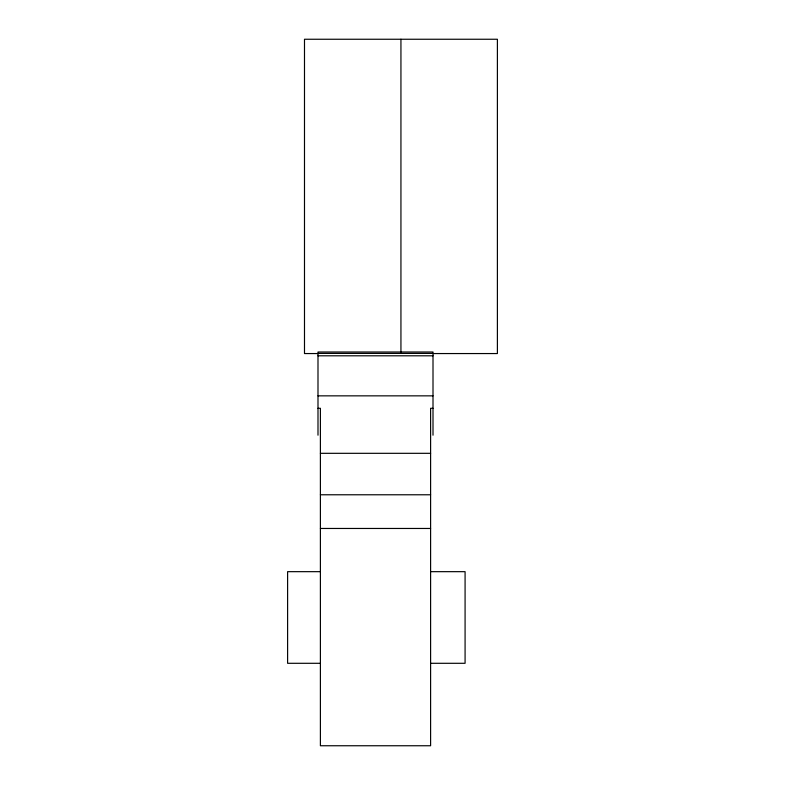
<?xml version="1.0" encoding="UTF-8"?>
<svg xmlns="http://www.w3.org/2000/svg" width="785" height="785" viewBox="0 0 785 785"><rect width="100%" height="100%" fill="white"/><g stroke="black" fill="none" stroke-linecap="round" stroke-linejoin="round"><path stroke-width="1.18" d="M317.994 353.407L433.006 353.407M318.445 353.554L304.492 353.554L304.492 39.25L497.396 39.25L497.396 353.554L433.232 353.554M317.994 355.801L433.006 355.801M317.994 395.846L433.006 395.846M317.994 408.298L320.398 408.298L320.398 745.75L430.602 745.75L430.602 408.298L433.006 408.298M320.398 453.318L430.602 453.318M320.398 494.776L430.602 494.776M320.398 528.462L430.602 528.462M320.398 571.666L287.604 571.666L287.604 663.296L320.398 663.296M430.602 571.666L465.083 571.666L465.083 663.296L430.602 663.296M433.006 435.194L433.006 352.004L317.994 352.004L317.994 435.194M400.939 39.25L400.939 352.328"/></g></svg>
